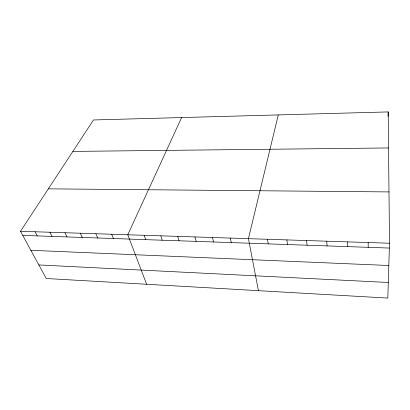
<?xml version="1.0" encoding="UTF-8"?>
<svg xmlns="http://www.w3.org/2000/svg" width="410" height="410" viewBox="0 0 410 410"><rect width="100%" height="100%" fill="white"/><g stroke="black" fill="none" stroke-linecap="round" stroke-linejoin="round"><path stroke-width="0.61" d="M388.08 116.404L388.183 111.915L93.495 119.966L20.5 231.291L46.248 278.508L387.824 298.085L389.5 243.227L388.183 111.915M278.277 114.918L248.434 238.666L258.428 290.669M181.615 117.557L127.792 234.761L146.611 284.263M72.883 151.408L388.547 147.954M48.334 188.841L388.987 191.921M20.5 231.291L389.5 243.227M22.74 235.396L389.351 248.06M30.863 250.3L388.818 265.506M38.853 264.942L388.301 282.485M35.096 231.763L37.259 235.899M49.923 232.244L52.008 236.406M64.995 232.731L66.994 236.924M80.309 233.228L82.225 237.451M95.879 233.731L97.703 237.984M111.704 234.243L113.437 238.528M144.156 235.294L145.699 239.645M160.797 235.832L162.237 240.214M177.725 236.38L179.057 240.793M194.94 236.934L196.17 241.387M212.462 237.503L213.574 241.987M230.292 238.077L231.286 242.597M267.469 239.281L268.217 243.873M286.862 239.906L287.471 244.539M306.613 240.547L307.085 245.216M326.744 241.198L327.072 245.908M347.265 241.864L347.434 246.61M368.175 242.541L368.19 247.327"/></g></svg>
